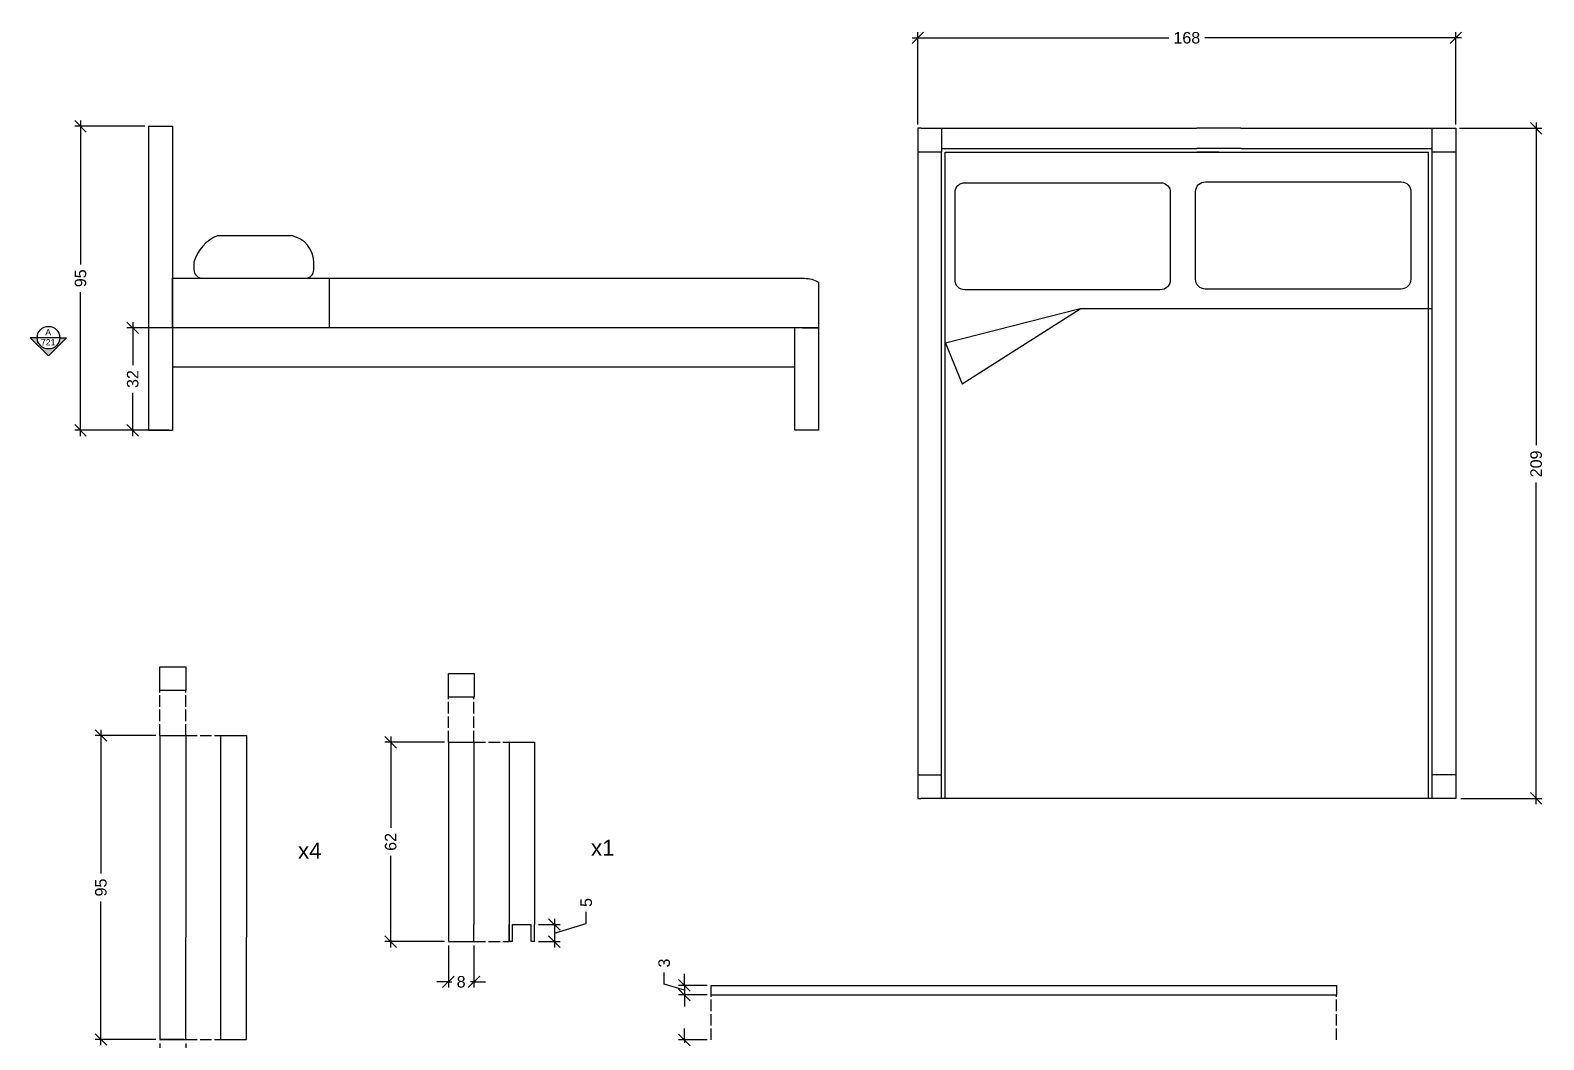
# Model space of a CAD drawing. Header units: millimetres. Extents: x -383 to 2872, y 639 to 2489.
# Drawn here: x 1025.6 to 1498.7, y 2172.7 to 2488.3 of the extents above; entities that cross this region are included whole.
import ezdxf
from ezdxf.enums import TextEntityAlignment as Align

# ---------------------------------------------------------------- set-up
doc = ezdxf.new("R2010")
doc.units = ezdxf.units.MM
doc.linetypes.add('ACAD_ISO02W100', pattern=[15, 12, -3])
for name, color, linetype in [('Linee di proiezione', 3, 'Continuous'), ('particolari', 6, 'Continuous'), ('quote', 4, 'Continuous'), ('struttura', 7, 'Continuous')]:
    doc.layers.add(name, color=color, linetype=linetype)
doc.styles.add('ARIAL', font='Arial.ttf')
doc.styles.get("Standard").update_dxf_attribs({"font": 'Arial.ttf'})
doc.dimstyles.new('TICK_36', dxfattribs={"dimtxt": 3.6, "dimasz": 3.6, "dimexe": 1.8, "dimexo": 1.2, "dimgap": 1.8, "dimtad": 0, "dimdec": 0, "dimzin": 0, "dimdsep": 46, "dimtxsty": 'ARIAL', "dimblk": 'OBLIQUE', "dimblk1": 'OBLIQUE', "dimblk2": 'OBLIQUE', "dimcen": 1.8, "dimdle": 1.8, "dimclrd": 256, "dimclre": 4, "dimclrt": 256, "dimadec": 0, "dimazin": 0, "dimtfac": 1, "dimtdec": 0, "dimtmove": 1, "dimatfit": 3, "dimldrblk": 'OBLIQUE', "dimfxl": 1, "dimtfillclr": 256, "dimtolj": 1, "dimtzin": 0, "dimarcsym": 1})

# ---------------------------------------------------------------- blocks, each defined once
blk = doc.blocks.new('_Oblique')
at = {"color": 0, "linetype": 'ByBlock', "lineweight": -2}
blk.add_line((-0.5, -0.5), (0.5, 0.5), dxfattribs=at)
blk = doc.blocks.new('*D202')
at = {"layer": 'Defpoints', "color": 0, "linetype": 'Continuous', "transparency": 16777216}
for p in [(1471.18, 2457.62), (1471.55, 2248.16), (1496.31, 2248.16)]:
    blk.add_point(p, dxfattribs=at)
at = {"layer": 'quote', "color": 4, "linetype": 'Continuous', "lineweight": -2, "transparency": 16777216}
for p, q in [((1472.38, 2457.62), (1498.11, 2457.62)), ((1472.75, 2248.16), (1498.11, 2248.16))]:
    blk.add_line(p, q, dxfattribs=at)
at = {"layer": 'quote', "linetype": 'Continuous', "lineweight": -2, "transparency": 16777216}
for p, q in [((1496.31, 2459.42), (1496.31, 2358.55)), ((1496.31, 2246.36), (1496.31, 2346.89))]:
    blk.add_line(p, q, dxfattribs=at)
at = {"layer": 'quote', "linetype": 'Continuous', "lineweight": -2, "transparency": 16777216, "xscale": 3.6, "yscale": 3.6, "zscale": 3.6}
for p, rotation in [((1496.31, 2457.62), 90), ((1496.31, 2248.16), 270)]:
    blk.add_blockref('_Oblique', p, dxfattribs=dict(at, rotation=rotation))
at = {"layer": 'quote', "linetype": 'Continuous', "transparency": 16777216, "insert": (1496.31, 2352.72), "char_height": 3.6, "attachment_point": 5, "rotation": 90, "style": 'ARIAL'}
blk.add_mtext('\\A1;209', dxfattribs=at)
blk = doc.blocks.new('*D207')
at = {"layer": 'Defpoints', "color": 0, "linetype": 'Continuous', "transparency": 16777216}
for p in [(1062.59, 2458.23), (1041.3, 2363.23), (1062.59, 2363.23)]:
    blk.add_point(p, dxfattribs=at)
at = {"layer": 'quote', "color": 4, "linetype": 'Continuous', "lineweight": -2, "transparency": 16777216}
for p, q in [((1061.39, 2458.23), (1039.5, 2458.23)), ((1061.39, 2363.23), (1039.5, 2363.23))]:
    blk.add_line(p, q, dxfattribs=at)
at = {"layer": 'quote', "linetype": 'Continuous', "lineweight": -2, "transparency": 16777216}
for p, q in [((1041.3, 2460.03), (1041.3, 2415.08)), ((1041.3, 2361.43), (1041.3, 2406.37))]:
    blk.add_line(p, q, dxfattribs=at)
at = {"layer": 'quote', "linetype": 'Continuous', "lineweight": -2, "transparency": 16777216, "xscale": 3.6, "yscale": 3.6, "zscale": 3.6}
for p, rotation in [((1041.3, 2458.23), 90), ((1041.3, 2363.23), 270)]:
    blk.add_blockref('_Oblique', p, dxfattribs=dict(at, rotation=rotation))
at = {"layer": 'quote', "linetype": 'Continuous', "transparency": 16777216, "insert": (1041.3, 2410.73), "char_height": 3.6, "attachment_point": 5, "rotation": 90, "style": 'ARIAL'}
blk.add_mtext('\\A1;95', dxfattribs=at)
blk = doc.blocks.new('*D208')
at = {"layer": 'Defpoints', "color": 0, "linetype": 'Continuous', "transparency": 16777216}
for p in [(1070.08, 2395.23), (1057.62, 2363.23), (1070.08, 2363.23)]:
    blk.add_point(p, dxfattribs=at)
at = {"layer": 'quote', "color": 4, "linetype": 'Continuous', "lineweight": -2, "transparency": 16777216}
for p, q in [((1068.88, 2395.23), (1055.82, 2395.23)), ((1068.88, 2363.23), (1055.82, 2363.23))]:
    blk.add_line(p, q, dxfattribs=at)
at = {"layer": 'quote', "linetype": 'Continuous', "lineweight": -2, "transparency": 16777216}
for p, q in [((1057.62, 2397.03), (1057.62, 2383.56)), ((1057.62, 2361.43), (1057.62, 2374.9))]:
    blk.add_line(p, q, dxfattribs=at)
at = {"layer": 'quote', "linetype": 'Continuous', "lineweight": -2, "transparency": 16777216, "xscale": 3.6, "yscale": 3.6, "zscale": 3.6}
for p, rotation in [((1057.62, 2395.23), 90), ((1057.62, 2363.23), 270)]:
    blk.add_blockref('_Oblique', p, dxfattribs=dict(at, rotation=rotation))
at = {"layer": 'quote', "linetype": 'Continuous', "transparency": 16777216, "insert": (1057.62, 2379.23), "char_height": 3.6, "attachment_point": 5, "rotation": 90, "style": 'ARIAL'}
blk.add_mtext('\\A1;32', dxfattribs=at)
blk = doc.blocks.new('*D209')
at = {"layer": 'Defpoints', "color": 0, "linetype": 'Continuous', "transparency": 16777216}
for p in [(1238.41, 2172.66), (1230.06, 2162.43), (1238.41, 2162.43)]:
    blk.add_point(p, dxfattribs=at)
at = {"layer": 'quote', "linetype": 'Continuous', "lineweight": -2, "transparency": 16777216}
for p, q in [((1230.06, 2172.66), (1230.06, 2176.26)), ((1230.06, 2172.66), (1230.06, 2171.75)), ((1230.06, 2162.43), (1230.06, 2163.34)), ((1230.06, 2162.43), (1230.06, 2158.83))]:
    blk.add_line(p, q, dxfattribs=at)
at = {"layer": 'quote', "color": 4, "linetype": 'Continuous', "lineweight": -2, "transparency": 16777216}
for p, q in [((1237.21, 2172.66), (1228.26, 2172.66)), ((1237.21, 2162.43), (1228.26, 2162.43))]:
    blk.add_line(p, q, dxfattribs=at)
at = {"layer": 'quote', "linetype": 'Continuous', "lineweight": -2, "transparency": 16777216, "xscale": 3.6, "yscale": 3.6, "zscale": 3.6}
for p, rotation in [((1230.06, 2172.66), 270), ((1230.06, 2162.43), 90)]:
    blk.add_blockref('_Oblique', p, dxfattribs=dict(at, rotation=rotation))
at = {"layer": 'quote', "linetype": 'Continuous', "transparency": 16777216, "insert": (1230.06, 2167.55), "char_height": 3.6, "attachment_point": 5, "rotation": 90, "style": 'ARIAL'}
blk.add_mtext('\\A1;10', dxfattribs=at)
blk = doc.blocks.new('*D219')
at = {"layer": 'Defpoints', "color": 0, "linetype": 'Continuous', "transparency": 16777216}
for p in [(1047.67, 2267.8), (1066.07, 2267.8), (1066.07, 2172.8)]:
    blk.add_point(p, dxfattribs=at)
at = {"layer": 'quote', "color": 4, "linetype": 'Continuous', "lineweight": -2, "transparency": 16777216}
for p, q in [((1064.87, 2267.8), (1045.87, 2267.8)), ((1064.87, 2172.8), (1045.87, 2172.8))]:
    blk.add_line(p, q, dxfattribs=at)
at = {"layer": 'quote', "linetype": 'Continuous', "lineweight": -2, "transparency": 16777216}
for p, q in [((1047.67, 2269.6), (1047.67, 2224.66)), ((1047.67, 2171), (1047.67, 2215.95))]:
    blk.add_line(p, q, dxfattribs=at)
at = {"layer": 'quote', "linetype": 'Continuous', "lineweight": -2, "transparency": 16777216, "xscale": 3.6, "yscale": 3.6, "zscale": 3.6}
for p, rotation in [((1047.67, 2267.8), 90), ((1047.67, 2172.8), 270)]:
    blk.add_blockref('_Oblique', p, dxfattribs=dict(at, rotation=rotation))
at = {"layer": 'quote', "linetype": 'Continuous', "transparency": 16777216, "insert": (1047.67, 2220.3), "char_height": 3.6, "attachment_point": 5, "rotation": 90, "style": 'ARIAL'}
blk.add_mtext('\\A1;95', dxfattribs=at)
blk = doc.blocks.new('*D222')
at = {"layer": 'Defpoints', "color": 0, "linetype": 'Continuous', "transparency": 16777216}
for p in [(1066.07, 2172.8), (1074.18, 2172.8), (1074.18, 2157.84)]:
    blk.add_point(p, dxfattribs=at)
at = {"layer": 'quote', "color": 4, "linetype": 'Continuous', "lineweight": -2, "transparency": 16777216}
for p, q in [((1066.07, 2171.6), (1066.07, 2156.04)), ((1074.18, 2171.6), (1074.18, 2156.04))]:
    blk.add_line(p, q, dxfattribs=at)
at = {"layer": 'quote', "linetype": 'Continuous', "lineweight": -2, "transparency": 16777216}
for p, q in [((1064.27, 2157.84), (1075.98, 2157.84)), ((1088.34, 2157.84), (1074.18, 2157.84))]:
    blk.add_line(p, q, dxfattribs=at)
at = {"layer": 'quote', "linetype": 'Continuous', "lineweight": -2, "transparency": 16777216, "xscale": 3.6, "yscale": 3.6, "zscale": 3.6, "rotation": 180}
blk.add_blockref('_Oblique', (1066.07, 2157.84), dxfattribs=at)
at = {"layer": 'quote', "linetype": 'Continuous', "lineweight": -2, "transparency": 16777216, "xscale": 3.6, "yscale": 3.6, "zscale": 3.6}
blk.add_blockref('_Oblique', (1074.18, 2157.84), dxfattribs=at)
at = {"layer": 'quote', "linetype": 'Continuous', "transparency": 16777216, "insert": (1091.29, 2157.84), "char_height": 3.6, "attachment_point": 5, "style": 'ARIAL'}
blk.add_mtext('\\A1;8', dxfattribs=at)
blk = doc.blocks.new('*D227')
at = {"layer": 'Defpoints', "color": 0, "linetype": 'Continuous', "transparency": 16777216}
for p in [(1138.25, 2265.71), (1156.27, 2265.71), (1156.27, 2203.41)]:
    blk.add_point(p, dxfattribs=at)
at = {"layer": 'quote', "linetype": 'Continuous', "lineweight": -2, "transparency": 16777216}
for p, q in [((1138.25, 2267.51), (1138.25, 2238.94)), ((1138.25, 2201.61), (1138.25, 2230.18))]:
    blk.add_line(p, q, dxfattribs=at)
at = {"layer": 'quote', "color": 4, "linetype": 'Continuous', "lineweight": -2, "transparency": 16777216}
for p, q in [((1155.07, 2265.71), (1136.45, 2265.71)), ((1155.07, 2203.41), (1136.45, 2203.41))]:
    blk.add_line(p, q, dxfattribs=at)
at = {"layer": 'quote', "linetype": 'Continuous', "lineweight": -2, "transparency": 16777216, "xscale": 3.6, "yscale": 3.6, "zscale": 3.6}
for p, rotation in [((1138.25, 2265.71), 90), ((1138.25, 2203.41), 270)]:
    blk.add_blockref('_Oblique', p, dxfattribs=dict(at, rotation=rotation))
at = {"layer": 'quote', "linetype": 'Continuous', "transparency": 16777216, "insert": (1138.25, 2234.56), "char_height": 3.6, "attachment_point": 5, "rotation": 90, "style": 'ARIAL'}
blk.add_mtext('\\A1;62', dxfattribs=at)
blk = doc.blocks.new('*D228')
at = {"layer": 'Defpoints', "color": 0, "linetype": 'Continuous', "transparency": 16777216}
for p in [(1156.27, 2203.41), (1164.27, 2203.41), (1164.27, 2190.82)]:
    blk.add_point(p, dxfattribs=at)
at = {"layer": 'quote', "color": 4, "linetype": 'Continuous', "lineweight": -2, "transparency": 16777216}
for p, q in [((1156.27, 2202.21), (1156.27, 2189.02)), ((1164.27, 2202.21), (1164.27, 2189.02))]:
    blk.add_line(p, q, dxfattribs=at)
at = {"layer": 'quote', "linetype": 'Continuous', "lineweight": -2, "transparency": 16777216}
for p, q in [((1156.27, 2190.82), (1152.67, 2190.82)), ((1156.27, 2190.82), (1157.31, 2190.82)), ((1164.27, 2190.82), (1163.22, 2190.82)), ((1164.27, 2190.82), (1167.87, 2190.82))]:
    blk.add_line(p, q, dxfattribs=at)
at = {"layer": 'quote', "linetype": 'Continuous', "lineweight": -2, "transparency": 16777216, "xscale": 3.6, "yscale": 3.6, "zscale": 3.6}
blk.add_blockref('_Oblique', (1156.27, 2190.82), dxfattribs=at)
at = {"layer": 'quote', "linetype": 'Continuous', "lineweight": -2, "transparency": 16777216, "xscale": 3.6, "yscale": 3.6, "zscale": 3.6, "rotation": 180}
blk.add_blockref('_Oblique', (1164.27, 2190.82), dxfattribs=at)
at = {"layer": 'quote', "linetype": 'Continuous', "transparency": 16777216, "insert": (1160.27, 2190.82), "char_height": 3.6, "attachment_point": 5, "style": 'ARIAL'}
blk.add_mtext('\\A1;8', dxfattribs=at)
blk = doc.blocks.new('*D289')
at = {"layer": 'Defpoints', "color": 0, "linetype": 'Continuous', "transparency": 16777216}
for p in [(1183.23, 2208.76), (1183.23, 2203.41), (1189.4, 2203.41)]:
    blk.add_point(p, dxfattribs=at)
at = {"layer": 'quote', "linetype": 'Continuous', "lineweight": -2, "transparency": 16777216}
for p, q in [((1189.4, 2210.56), (1189.4, 2201.61)), ((1199.37, 2209.08), (1199.37, 2212.68)), ((1189.4, 2206.09), (1199.37, 2209.08))]:
    blk.add_line(p, q, dxfattribs=at)
at = {"layer": 'quote', "color": 4, "linetype": 'Continuous', "lineweight": -2, "transparency": 16777216}
for p, q in [((1184.43, 2208.76), (1191.2, 2208.76)), ((1184.43, 2203.41), (1191.2, 2203.41))]:
    blk.add_line(p, q, dxfattribs=at)
at = {"layer": 'quote', "linetype": 'Continuous', "lineweight": -2, "transparency": 16777216, "xscale": 3.6, "yscale": 3.6, "zscale": 3.6}
for p, rotation in [((1189.4, 2208.76), 90), ((1189.4, 2203.41), 270)]:
    blk.add_blockref('_Oblique', p, dxfattribs=dict(at, rotation=rotation))
at = {"layer": 'quote', "linetype": 'Continuous', "transparency": 16777216, "insert": (1199.37, 2215.63), "char_height": 3.6, "attachment_point": 5, "rotation": 90, "style": 'ARIAL'}
blk.add_mtext('\\A1;5', dxfattribs=at)
blk = doc.blocks.new('*D291')
at = {"layer": 'Defpoints', "color": 0, "linetype": 'Continuous', "transparency": 16777216}
for p in [(1230.06, 2186.73), (1238.41, 2189.73), (1238.41, 2186.73)]:
    blk.add_point(p, dxfattribs=at)
at = {"layer": 'quote', "linetype": 'Continuous', "lineweight": -2, "transparency": 16777216}
for p, q in [((1223.74, 2190.12), (1223.74, 2193.72)), ((1230.06, 2189.73), (1230.06, 2193.33)), ((1230.06, 2188.23), (1223.74, 2190.12)), ((1230.06, 2189.73), (1230.06, 2186.73)), ((1230.06, 2189.73), (1230.06, 2186.73)), ((1230.06, 2186.73), (1230.06, 2183.13))]:
    blk.add_line(p, q, dxfattribs=at)
at = {"layer": 'quote', "color": 4, "linetype": 'Continuous', "lineweight": -2, "transparency": 16777216}
for p, q in [((1237.21, 2189.73), (1228.26, 2189.73)), ((1237.21, 2186.73), (1228.26, 2186.73))]:
    blk.add_line(p, q, dxfattribs=at)
at = {"layer": 'quote', "linetype": 'Continuous', "lineweight": -2, "transparency": 16777216, "xscale": 3.6, "yscale": 3.6, "zscale": 3.6}
for p, rotation in [((1230.06, 2189.73), 270), ((1230.06, 2186.73), 90)]:
    blk.add_blockref('_Oblique', p, dxfattribs=dict(at, rotation=rotation))
at = {"layer": 'quote', "linetype": 'Continuous', "transparency": 16777216, "insert": (1223.74, 2196.68), "char_height": 3.6, "attachment_point": 5, "rotation": 90, "style": 'ARIAL'}
blk.add_mtext('\\A1;3', dxfattribs=at)
blk = doc.blocks.new('*D380')
at = {"layer": 'Defpoints', "color": 0, "linetype": 'Continuous', "transparency": 16777216}
for p in [(1471.18, 2485.89), (1303.03, 2457.62), (1471.18, 2457.62)]:
    blk.add_point(p, dxfattribs=at)
at = {"layer": 'quote', "linetype": 'Continuous', "lineweight": -2, "transparency": 16777216}
for p, q in [((1301.23, 2485.89), (1381.5, 2485.89)), ((1472.98, 2485.89), (1392.71, 2485.89))]:
    blk.add_line(p, q, dxfattribs=at)
at = {"layer": 'quote', "color": 4, "linetype": 'Continuous', "lineweight": -2, "transparency": 16777216}
for p, q in [((1303.03, 2458.82), (1303.03, 2487.69)), ((1471.18, 2458.82), (1471.18, 2487.69))]:
    blk.add_line(p, q, dxfattribs=at)
at = {"layer": 'quote', "linetype": 'Continuous', "lineweight": -2, "transparency": 16777216, "xscale": 3.6, "yscale": 3.6, "zscale": 3.6}
for p, rotation in [((1303.03, 2485.89), 179.9994486541059), ((1471.18, 2485.89), 359.9994486541058)]:
    blk.add_blockref('_Oblique', p, dxfattribs=dict(at, rotation=rotation))
at = {"layer": 'quote', "linetype": 'Continuous', "transparency": 16777216, "insert": (1387.1, 2485.89), "char_height": 3.6, "attachment_point": 5, "rotation": 359.9994, "style": 'ARIAL'}
blk.add_mtext('\\A1;168', dxfattribs=at)

msp = doc.modelspace()

# ---------------------------------------------------------------- hatches: boundary and pattern name
at = {"layer": 'particolari'}
h = msp.add_hatch(color=256, dxfattribs=at)
h.dxf.hatch_style = 1
h.paths.add_polyline_path([(1036.92, 2392.17), (1034.78, 2392.17, -1), (1027.72, 2392.17), (1025.58, 2392.17), (1031.25, 2386.47)])

# ---------------------------------------------------------------- linework, layer by layer
for p, q in [((1304.03, 2457.62), (1303.03, 2457.62)), ((1303.03, 2457.62), (1303.03, 2248.12)), ((1470.18, 2457.62), (1471.18, 2457.62)), ((1471.18, 2457.62), (1471.18, 2248.16)), ((1066.07, 2288.27), (1066.07, 2289.27)), ((1066.07, 2289.27), (1074.18, 2289.27)), ((1156.27, 2286.18), (1156.27, 2287.18)), ((1156.27, 2287.18), (1164.38, 2287.18)), ((1303.03, 2248.12), (1304, 2248.12)), ((1471.18, 2248.16), (1470.81, 2248.16)), ((1175.23, 2203.41), (1175.23, 2208.76)), ((1176.29, 2208.78), (1182.16, 2208.76)), ((1182.16, 2203.41), (1182.16, 2208.76)), ((1176.29, 2203.41), (1175.23, 2203.41)), ((1183.28, 2203.41), (1182.21, 2203.41)), ((1238.41, 2186.73), (1238.41, 2189.73)), ((1238.41, 2189.73), (1433.89, 2189.73)), ((1238.41, 2186.73), (1433.89, 2186.73)), ((1433.89, 2189.73), (1433.89, 2186.73))]:
    msp.add_line(p, q)
at = {"layer": 'Linee di proiezione', "color": 4, "linetype": 'ACAD_ISO02W100', "ltscale": 0.3}
for p, q in [((1066.07, 2267.8), (1066.07, 2281.87)), ((1074.18, 2267.8), (1074.18, 2281.87)), ((1156.27, 2265.71), (1156.27, 2279.78)), ((1164.27, 2265.71), (1164.27, 2279.78)), ((1074.18, 2267.8), (1085.09, 2267.8)), ((1164.32, 2265.71), (1175.23, 2265.71)), ((1164.32, 2203.41), (1175.23, 2203.41)), ((1238.41, 2172.66), (1238.41, 2186.73)), ((1433.89, 2172.66), (1433.89, 2186.73)), ((1074.18, 2172.8), (1085.09, 2172.8))]:
    msp.add_line(p, q, dxfattribs=at)
at = {"layer": 'particolari'}
for p, q in [((1027.72, 2392.17), (1025.58, 2392.17)), ((1025.58, 2392.17), (1031.25, 2386.47)), ((1034.78, 2392.17), (1027.72, 2392.17)), ((1036.92, 2392.17), (1031.25, 2386.47)), ((1034.78, 2392.17), (1036.92, 2392.17))]:
    msp.add_line(p, q, dxfattribs=at)
msp.add_circle((1031.25, 2392.17), 3.53, dxfattribs=at)
at = {"layer": 'struttura'}
for p, q in [((1062.59, 2458.23), (1062.59, 2363.23)), ((1062.59, 2458.23), (1070.08, 2458.23)), ((1070.08, 2458.23), (1070.08, 2363.23)), ((1304.03, 2457.62), (1310.41, 2457.62)), ((1310.41, 2457.62), (1310.41, 2450.13)), ((1310.41, 2457.62), (1310.41, 2450.13)), ((1403.94, 2457.62), (1390.2, 2457.62)), ((1463.78, 2450.13), (1463.78, 2457.62)), ((1464.43, 2457.62), (1470.19, 2457.62)), ((1403.94, 2451.29), (1390.2, 2451.29)), ((1310.41, 2450.13), (1303.03, 2450.13)), ((1310.41, 2450.13), (1304.82, 2450.13)), ((1310.4, 2248.12), (1310.41, 2450.13)), ((1311.55, 2450.13), (1390.2, 2450.13)), ((1377.79, 2450.13), (1462.63, 2450.13)), ((1397.07, 2450.13), (1390.2, 2450.13)), ((1471.18, 2450.13), (1463.78, 2450.13)), ((1463.82, 2248.16), (1463.78, 2450.13)), ((1084.17, 2424.06), (1107.29, 2424.06)), ((1070.08, 2395.23), (1070.08, 2410.73)), ((1070.08, 2410.73), (1267.56, 2410.73)), ((1119.04, 2410.73), (1119.04, 2395.23)), ((1353.75, 2401.16), (1311.69, 2390.45)), ((1316.84, 2377.72), (1353.75, 2401.16)), ((1397.07, 2401.16), (1353.75, 2401.16)), ((1440.39, 2401.16), (1397.07, 2401.16)), ((1463.79, 2401.17), (1440.39, 2401.16)), ((1272.05, 2395.23), (1067.64, 2395.23)), ((1264.56, 2363.23), (1264.56, 2395.23)), ((1266.99, 2395.23), (1272.05, 2395.23)), ((1272.05, 2363.23), (1272.05, 2395.23)), ((1311.69, 2390.45), (1316.84, 2377.72)), ((1070.08, 2383.02), (1264.56, 2383.02)), ((1062.59, 2363.23), (1070.08, 2363.23)), ((1272.05, 2363.23), (1264.56, 2363.23)), ((1066.07, 2281.87), (1066.07, 2288.27)), ((1074.18, 2289.27), (1074.18, 2281.87)), ((1156.27, 2279.78), (1156.27, 2286.18)), ((1164.38, 2287.18), (1164.38, 2279.78)), ((1074.18, 2281.87), (1066.07, 2281.87)), ((1164.37, 2279.78), (1156.27, 2279.78)), ((1066.07, 2267.8), (1066.07, 2172.8)), ((1066.07, 2267.8), (1074.18, 2267.8)), ((1074.18, 2267.8), (1074.18, 2220.3)), ((1085.09, 2267.8), (1085.09, 2172.8)), ((1085.09, 2267.8), (1093.19, 2267.8)), ((1093.19, 2267.8), (1093.19, 2220.3)), ((1156.27, 2265.71), (1164.27, 2265.71)), ((1156.27, 2265.71), (1156.27, 2229.01)), ((1164.27, 2265.71), (1164.27, 2229.01)), ((1175.23, 2265.71), (1183.23, 2265.71)), ((1175.23, 2265.71), (1175.23, 2229.01)), ((1183.23, 2265.71), (1183.23, 2229.01)), ((1303.03, 2255.57), (1310.4, 2255.57)), ((1463.82, 2255.65), (1471.18, 2255.64)), ((1310.4, 2248.12), (1304, 2248.12)), ((1396.44, 2248.16), (1383, 2248.16)), ((1470.81, 2248.16), (1464.41, 2248.16)), ((1156.27, 2229.01), (1156.27, 2222.89)), ((1164.27, 2229.01), (1164.27, 2222.89)), ((1175.23, 2229.01), (1175.23, 2222.89)), ((1183.23, 2229.01), (1183.23, 2222.89)), ((1074.18, 2220.3), (1074.18, 2204.8)), ((1093.19, 2220.3), (1093.19, 2204.8)), ((1156.27, 2222.89), (1156.27, 2216.77)), ((1164.27, 2222.89), (1164.27, 2216.77)), ((1175.23, 2222.89), (1175.23, 2216.77)), ((1183.23, 2222.89), (1183.23, 2216.77)), ((1156.27, 2216.77), (1156.27, 2208.78)), ((1164.27, 2216.77), (1164.27, 2208.78)), ((1175.23, 2216.77), (1175.23, 2208.78)), ((1183.23, 2216.77), (1183.23, 2208.78)), ((1074.18, 2172.8), (1074.18, 2204.8)), ((1093.19, 2172.8), (1093.19, 2204.8)), ((1156.27, 2208.78), (1156.27, 2203.41)), ((1164.27, 2203.41), (1164.27, 2208.78)), ((1175.23, 2208.78), (1175.23, 2203.41)), ((1176.29, 2203.41), (1176.29, 2208.78)), ((1176.29, 2203.41), (1176.29, 2208.78)), ((1183.23, 2203.41), (1183.23, 2208.78)), ((1156.27, 2203.41), (1164.32, 2203.41)), ((1073.56, 2172.8), (1066.07, 2172.8)), ((1066.07, 2172.8), (1074.18, 2172.8)), ((1085.09, 2172.8), (1093.19, 2172.8))]:
    msp.add_line(p, q, dxfattribs=at)
for points in [[(1310.41, 2457.62), (1390.2, 2457.62)], [(1403.94, 2457.62), (1464.43, 2457.62)], [(1310.43, 2451.29), (1390.2, 2451.29)], [(1403.94, 2451.29), (1463.78, 2451.29)], [(1311.55, 2248.13), (1311.55, 2450.13)], [(1462.62, 2248.16), (1462.63, 2450.13)], [(1383, 2248.16), (1310.4, 2248.12)], [(1464.41, 2248.16), (1396.44, 2248.16)]]:
    msp.add_lwpolyline(points, dxfattribs=at)
for points in [[(1348.32, 2440.6), (1379.01, 2440.6, -0.432307), (1381.93, 2437.49), (1381.93, 2410.22, -0.414026), (1378.82, 2407.12), (1317.69, 2407.12, -0.419057), (1314.66, 2410.2), (1314.66, 2437.58, -0.423065), (1317.78, 2440.61), (1379.01, 2440.6)], [(1423.52, 2440.84), (1454.21, 2440.84, -0.432307), (1457.13, 2437.74), (1457.13, 2410.47, -0.414026), (1454.03, 2407.36), (1392.89, 2407.36, -0.419057), (1389.86, 2410.44), (1389.86, 2437.82, -0.423065), (1392.98, 2440.86), (1454.21, 2440.84)], [(1076.71, 2415.76), (1076.73, 2414), (1076.73, 2413.44, 0.436463), (1079.65, 2410.73, -0.037699), (1079.65, 2410.73), (1111.51, 2410.73, 0.414026), (1114.22, 2413.44), (1114.22, 2415.55)], [(1267.56, 2410.73, -0.12952), (1272.02, 2409.55), (1272.02, 2395.23)]]:
    msp.add_lwpolyline(points, format="xyb", dxfattribs=at)
for centre, radius, start, end in [((1088.99, 2412.22), 12.78, 112.1546, 163.9003), ((1105.56, 2415.57), 8.66, 359.91, 78.4699)]:
    msp.add_arc(centre, radius, start, end, dxfattribs=at)

# ---------------------------------------------------------------- texts
at = {"layer": 'particolari'}
for tag, text, p in [('A', 'A301', (1031.18, 2394.87)), ('721', 'A', (1031.18, 2391.71))]:
    msp.add_attdef(tag, text=text, height=1.95, dxfattribs=at).set_placement(p, align=Align.TOP_CENTER)
at = {"layer": 'quote', "color": 4, "char_height": 5, "attachment_point": 1}
for s, insert in [('{\\C256;x4}', (1109.27, 2234.35)), ('{\\C256;x1}', (1200.85, 2235.23))]:
    msp.add_mtext_dynamic_manual_height_columns(s, width=16.6054, gutter_width=1, heights=[0], dxfattribs=dict(at, insert=insert))

# ---------------------------------------------------------------- dimensions: what is measured, and where the dimension line sits
at = {"layer": 'quote', "linetype": 'Continuous'}
dim = msp.add_aligned_dim(p1=(1303.03, 2457.62), p2=(1471.18, 2457.62), distance=28.28, dimstyle='TICK_36', dxfattribs=at)
dim.commit()
dim.dimension.update_dxf_attribs({"geometry": '*D380', "text_midpoint": (1387.1, 2485.89)})
for base, p1, p2, picture, middle in [((1041.3, 2363.23), (1062.59, 2458.23), (1062.59, 2363.23), '*D207', (1041.3, 2410.73)), ((1057.62, 2363.23), (1070.08, 2395.23), (1070.08, 2363.23), '*D208', (1057.62, 2379.23)), ((1047.67, 2267.8), (1066.07, 2172.8), (1066.07, 2267.8), '*D219', (1047.67, 2220.3)), ((1138.25, 2265.71), (1156.27, 2203.41), (1156.27, 2265.71), '*D227', (1138.25, 2234.56)), ((1189.4, 2203.41), (1183.23, 2208.76), (1183.23, 2203.41), '*D289', (1199.37, 2214.48)), ((1230.06, 2186.73), (1238.41, 2189.73), (1238.41, 2186.73), '*D291', (1223.74, 2195.52)), ((1230.06, 2162.43), (1238.41, 2172.66), (1238.41, 2162.43), '*D209', (1230.06, 2167.55))]:
    dim = msp.add_linear_dim(base=base, p1=p1, p2=p2, angle=90, dimstyle='TICK_36', dxfattribs=at)
    dim.commit()
    dim.dimension.update_dxf_attribs({"geometry": picture, "text_midpoint": middle})
dim = msp.add_linear_dim(base=(1496.31, 2248.16), p1=(1471.18, 2457.62), p2=(1471.55, 2248.16), angle=270, dimstyle='TICK_36', dxfattribs=at)
dim.commit()
dim.dimension.update_dxf_attribs({"geometry": '*D202', "text_midpoint": (1496.31, 2352.72), "dimtype": 160})
dim = msp.add_linear_dim(base=(1164.27, 2190.82), p1=(1156.27, 2203.41), p2=(1164.27, 2203.41), dimstyle='TICK_36', dxfattribs=at)
dim.commit()
dim.dimension.update_dxf_attribs({"geometry": '*D228', "text_midpoint": (1160.27, 2190.82)})
dim = msp.add_linear_dim(base=(1074.18, 2157.84), p1=(1066.07, 2172.8), p2=(1074.18, 2172.8), dimstyle='TICK_36', dxfattribs=at)
dim.commit()
dim.dimension.update_dxf_attribs({"geometry": '*D222', "text_midpoint": (1091.29, 2157.84), "dimtype": 160})

doc.saveas('drawing.dxf')
